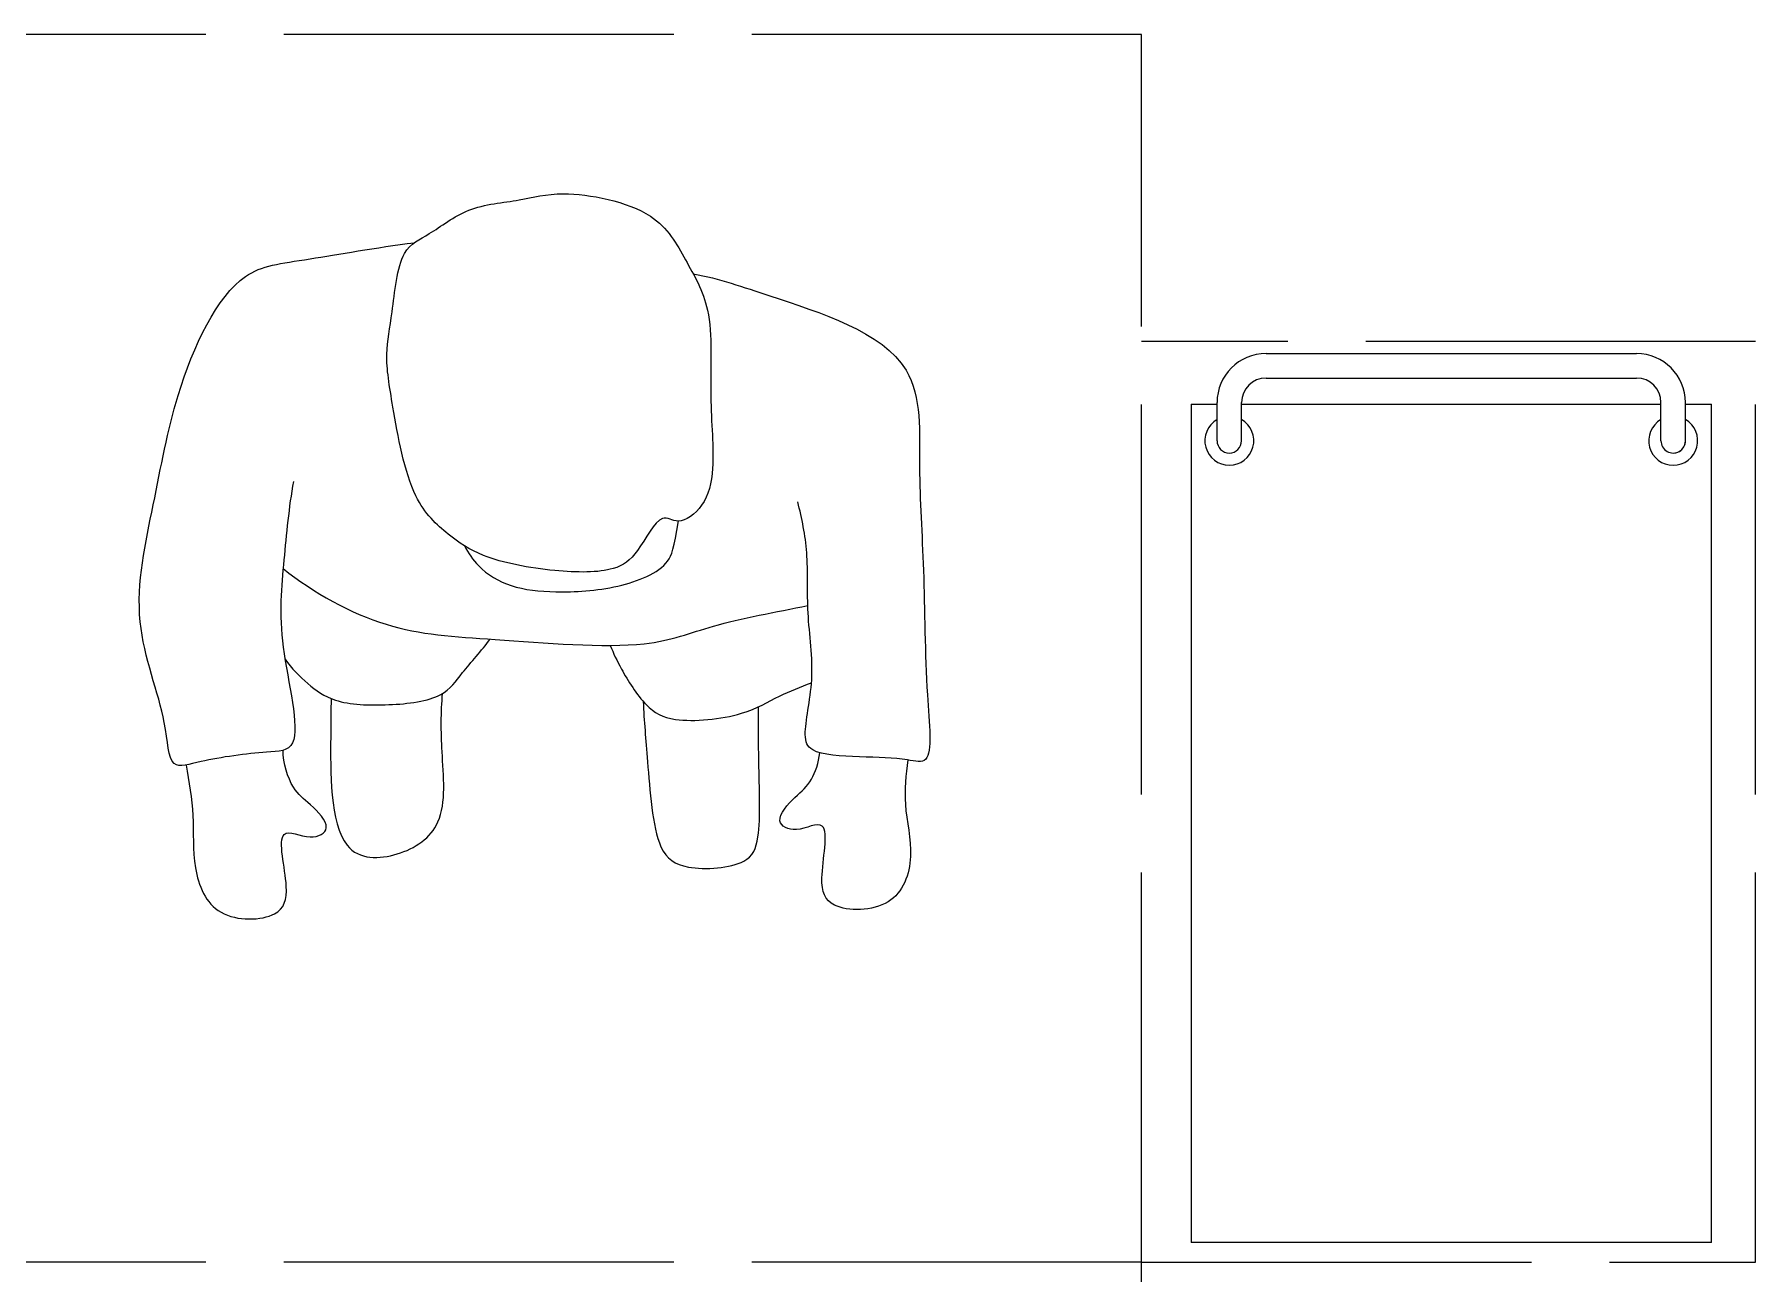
# Model space of a CAD drawing. Header units: millimetres. Extents: x -9564 to 78776, y -25260 to 24346.
# Drawn here: x 67706 to 68827, y -20098 to -19290 of the extents above; entities that cross this region are included whole.
import ezdxf

# ---------------------------------------------------------------- set-up
doc = ezdxf.new("R2010")
doc.units = ezdxf.units.MM
doc.header["$LTSCALE"] = 100
doc.linetypes.add('DASHEDX2', pattern=[3.048, 2.54, -0.508])
for name, color, linetype in [('Area proceso', 90, 'DASHEDX2'), ('Personal', 20, 'Continuous'), ('Transporte semielaborado', 30, 'Continuous')]:
    doc.layers.add(name, color=color, linetype=linetype)

# ---------------------------------------------------------------- blocks, each defined once
blk = doc.blocks.new('pa17-16')
for points, knots in [([(5.62, 2.5537), (5.6188, 2.5427), (5.6154, 2.5253), (5.6223, 2.4901), (5.6346, 2.4293), (5.661, 2.4064), (5.685, 2.3908), (5.7322, 2.3832), (5.7723, 2.3842), (5.7881, 2.3969), (5.8018, 2.4268), (5.8146, 2.4162), (5.8324, 2.4305), (5.8382, 2.4568), (5.8318, 2.5038), (5.8344, 2.5615), (5.8137, 2.5937), (5.7944, 2.6284), (5.7307, 2.6388), (5.7037, 2.6296), (5.6679, 2.626), (5.6442, 2.6055), (5.6228, 2.5961), (5.6214, 2.5667), (5.62, 2.5537)], [0, 0, 0, 0, 0.297584, 0.631064, 1.068635, 1.39533, 1.69617, 2.097861, 2.458938, 2.716293, 3.010442, 3.199165, 3.447293, 3.731671, 4.119196, 4.541864, 4.881702, 5.22714, 5.673063, 5.989311, 6.327668, 6.644571, 6.906626, 7.259736, 7.259736, 7.259736, 7.259736]), ([(5.5575, 2.4391), (5.5549, 2.4218), (5.5525, 2.3852), (5.5491, 2.3329), (5.5712, 2.2599), (5.5431, 2.2589), (5.5029, 2.2526), (5.4793, 2.2435), (5.4785, 2.2813), (5.4499, 2.3438), (5.4658, 2.4235), (5.4776, 2.5033), (5.5116, 2.5798), (5.5552, 2.585), (5.608, 2.5962), (5.6336, 2.6001)], [0, 0, 0, 0, 0.404899, 0.829805, 1.276298, 1.516647, 1.885942, 2.122553, 2.418487, 2.881882, 3.382407, 3.897515, 4.613825, 5.020942, 5.393355, 5.393355, 5.393355, 5.393355]), ([(5.8196, 2.5846), (5.837, 2.5819), (5.8817, 2.5675), (5.9755, 2.5418), (5.972, 2.4609), (5.9791, 2.3926), (5.9812, 2.315), (5.9891, 2.2612), (5.9692, 2.2664), (5.9401, 2.2663), (5.9063, 2.2668), (5.9005, 2.2811), (5.909, 2.3184), (5.9007, 2.3606), (5.9019, 2.4011), (5.8964, 2.4238), (5.8933, 2.4348)], [6.682038, 6.682038, 6.682038, 6.682038, 7.076266, 7.806153, 8.304227, 8.77662, 9.284333, 9.649979, 9.844608, 10.160206, 10.472731, 10.661147, 10.998544, 11.371438, 11.724832, 12.051545, 12.051545, 12.051545, 12.051545]), ([(5.6724, 2.3994), (5.675, 2.3947), (5.6837, 2.383), (5.7041, 2.3718), (5.7348, 2.3697), (5.774, 2.3728), (5.8085, 2.3874), (5.8116, 2.4015), (5.8144, 2.4199)], [0.121052, 0.121052, 0.121052, 0.121052, 0.297289, 0.584433, 0.895396, 1.26174, 1.600834, 1.760925, 1.760925, 1.760925, 1.760925]), ([(5.5522, 2.3809), (5.573, 2.3653), (5.6222, 2.3398), (5.6924, 2.3383), (5.7952, 2.3323), (5.8376, 2.352), (5.881, 2.3613), (5.9019, 2.366)], [0, 0, 0, 0, 0.49262, 0.970296, 1.525877, 1.91054, 2.357805, 2.357805, 2.357805, 2.357805]), ([(5.5552, 2.3206), (5.5597, 2.3147), (5.5706, 2.3043), (5.5892, 2.2916), (5.6248, 2.2913), (5.6613, 2.2967), (5.6731, 2.3154), (5.6858, 2.3299), (5.6912, 2.3378)], [0, 0, 0, 0, 0.262594, 0.520609, 0.853848, 1.185107, 1.43842, 1.738028, 1.738028, 1.738028, 1.738028]), ([(5.7713, 2.3359), (5.7736, 2.3305), (5.7786, 2.3203), (5.7954, 2.2951), (5.8154, 2.2848), (5.8612, 2.2906), (5.8838, 2.3057), (5.8988, 2.3117), (5.9058, 2.3148)], [0, 0, 0, 0, 0.233477, 0.532145, 0.79329, 1.163492, 1.458071, 1.725911, 1.725911, 1.725911, 1.725911]), ([(5.5867, 2.2952), (5.5866, 2.2877), (5.5872, 2.2667), (5.5883, 2.1873), (5.6353, 2.19), (5.6673, 2.2128), (5.6606, 2.2618), (5.6599, 2.2881), (5.6606, 2.3008)], [0.078483, 0.078483, 0.078483, 0.078483, 0.321516, 0.797556, 1.122606, 1.448668, 1.830958, 2.166281, 2.166281, 2.166281, 2.166281]), ([(5.7943, 2.2992), (5.7951, 2.2858), (5.7984, 2.2614), (5.8038, 2.2002), (5.8255, 2.1869), (5.8672, 2.191), (5.8755, 2.2117), (5.8718, 2.2605), (5.8715, 2.286), (5.871, 2.2978)], [0, 0, 0, 0, 0.353805, 0.775896, 1.041599, 1.377968, 1.615337, 2.001902, 2.313716, 2.313716, 2.313716, 2.313716]), ([(5.9713, 2.2652), (5.9703, 2.2553), (5.9686, 2.234), (5.9786, 2.2017), (5.9668, 2.1644), (5.9218, 2.1628), (5.9134, 2.1832), (5.9229, 2.229), (5.8988, 2.2135), (5.882, 2.2215), (5.8976, 2.2397), (5.908, 2.248), (5.912, 2.2618), (5.9127, 2.2683)], [0.038839, 0.038839, 0.038839, 0.038839, 0.324329, 0.654038, 0.980089, 1.31306, 1.562526, 1.890179, 2.123217, 2.319335, 2.559559, 2.78492, 2.989829, 2.989829, 2.989829, 2.989829]), ([(5.4915, 2.2484), (5.4936, 2.2374), (5.4981, 2.215), (5.4968, 2.1806), (5.512, 2.1445), (5.5569, 2.147), (5.5634, 2.1681), (5.5498, 2.2128), (5.5753, 2.1995), (5.5912, 2.209), (5.5741, 2.2257), (5.5617, 2.2339), (5.5559, 2.2515), (5.5556, 2.26)], [0, 0, 0, 0, 0.324329, 0.654038, 0.980089, 1.31306, 1.562526, 1.890179, 2.123217, 2.319335, 2.559559, 2.78492, 3.066636, 3.066636, 3.066636, 3.066636])]:
    blk.add_open_spline(points, degree=3, knots=knots)

msp = doc.modelspace()

# ---------------------------------------------------------------- linework, layer by layer
at = {"layer": 'Area proceso', "color": 3}
for p, q in [((68426.872, -19290.329), (67603.872, -19290.329)), ((68426.872, -20090.329), (68426.872, -19290.329)), ((68826.872, -19490.329), (68426.872, -19490.329)), ((68826.872, -20090.329), (68826.872, -19490.329)), ((68426.872, -20090.329), (68826.872, -20090.329))]:
    msp.add_line(p, q, dxfattribs=at)
at = {"layer": 'Area proceso'}
for p, q in [((68426.872, -20090.329), (67603.872, -20090.329)), ((68426.872, -20906.329), (68426.872, -20090.329))]:
    msp.add_line(p, q, dxfattribs=at)
at = {"layer": 'Transporte semielaborado'}
for p, q in [((68507.929, -19498.29), (68749.301, -19498.29)), ((68507.929, -19514.237), (68749.301, -19514.237)), ((68459.172, -19531.181), (68467.146, -19531.181)), ((68459.172, -19531.181), (68459.172, -19539.155)), ((68459.172, -19531.181), (68476.034, -19531.181)), ((68459.172, -19531.181), (68459.172, -19555.103)), ((68459.172, -19531.181), (68459.172, -20077.384)), ((68459.172, -19531.181), (68476.034, -19531.181)), ((68476.034, -19555.103), (68476.034, -19530.185)), ((68491.982, -19555.103), (68491.982, -19530.185)), ((68491.982, -19531.181), (68765.248, -19531.181)), ((68765.248, -19555.103), (68765.248, -19530.185)), ((68781.196, -19555.103), (68781.196, -19530.185)), ((68781.196, -19531.181), (68798.057, -19531.181)), ((68798.057, -20077.384), (68798.057, -19531.181)), ((68798.057, -20077.384), (68459.172, -20077.384))]:
    msp.add_line(p, q, dxfattribs=at)
for centre, radius, start, end in [((68507.929, -19530.185), 31.895, 90, 180), ((68749.301, -19530.185), 31.895, 0, 90), ((68507.929, -19530.185), 15.948, 90, 180), ((68749.301, -19530.185), 15.948, 0, 90), ((68484.008, -19555.103), 15.948, 120, 60), ((68773.222, -19555.103), 15.948, 120, 60), ((68484.008, -19555.103), 7.974, 180, 0), ((68773.222, -19555.103), 7.974, 179.999891, 0), ((68773.222, -19555.103), 7.974, 270, 0)]:
    msp.add_arc(centre, radius, start, end, dxfattribs=at)

# ---------------------------------------------------------------- block references
at = {"layer": 'Personal', "xscale": 979.1504951166461, "yscale": 979.1504951166461, "zscale": 979.1504951166461, "rotation": 358.3998681193053}
msp.add_blockref('pa17-16', (62368.086, -21816.909), dxfattribs=at)

doc.saveas('drawing.dxf')
